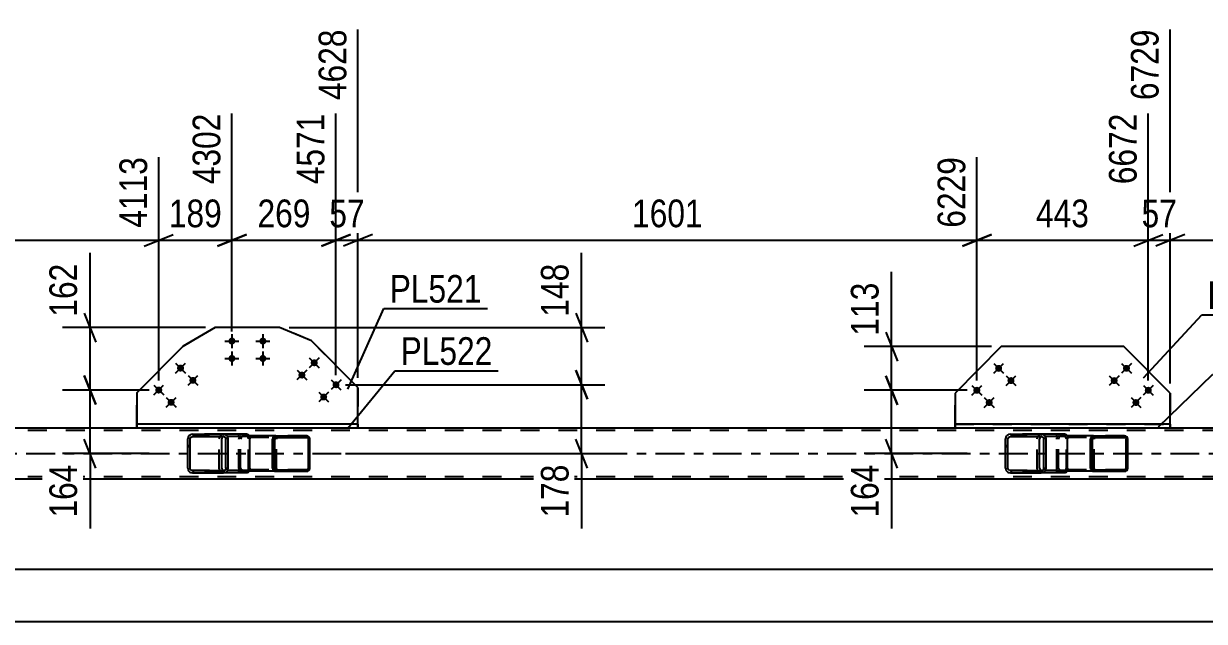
# Model space of a CAD drawing. Header units: millimetres. Extents: x 0 to 841, y 0 to 594.
# Drawn here: x 134.5 to 256.7, y 208.8 to 270.6 of the extents above; entities that cross this region are included whole.
import ezdxf

# ---------------------------------------------------------------- set-up
doc = ezdxf.new("R2010")
doc.units = ezdxf.units.MM
doc.linetypes.add('DXK_LINE_DOT2', pattern=[3.9198, 1.9599, -1.9599])
doc.linetypes.add('DXK_LINE_DOT3', pattern=[5.9187, 2.979, -0.9799, 0.9799, -0.9799])
doc.styles.add('Arial Narrow', font='ARIALN.TTF', dxfattribs={"height": 0.2})

# ---------------------------------------------------------------- blocks, each defined once
blk = doc.blocks.new('Part-570349097-1252 - 1231')
at = {"color": 2, "linetype": 'Continuous'}
for p, q in [((146.26, 228.8), (146.26, 229.2)), ((169.13, 229.2), (146.26, 229.2)), ((169.13, 228.8), (146.26, 228.8)), ((169.13, 228.8), (169.13, 229.2)), ((169.13, 229.2), (169.13, 228.8))]:
    blk.add_line(p, q, dxfattribs=at)
at = {"color": 7, "linetype": 'DXK_LINE_DOT2'}
for p, q in [((146.26, 229.2), (146.26, 228.8)), ((146.26, 229.2), (146.26, 229.2)), ((146.26, 228.8), (146.26, 228.8)), ((169.13, 229.2), (169.13, 229.2)), ((169.13, 229.2), (169.13, 229.2)), ((169.13, 228.8), (169.13, 228.8)), ((169.13, 228.8), (169.13, 228.8))]:
    blk.add_line(p, q, dxfattribs=at)
blk = doc.blocks.new('Bolt-570349097-1365 - 1231')
at = {"linetype": 'Continuous'}
for points in [[(248.89, 234.73, -1), (248.39, 235.24, -1)], [(247.62, 233.46, -1), (247.11, 233.97, -1)], [(251.15, 232.45, -1), (250.64, 232.97, -1)], [(249.87, 231.19, -1), (249.36, 231.7, -1)]]:
    blk.add_hatch(color=1, dxfattribs=at).paths.add_polyline_path(points)
at = {"color": 1, "linetype": 'Continuous'}
for p, q in [((249.15, 235.49), (248.13, 234.47)), ((248.13, 235.49), (249.15, 234.47)), ((247.87, 234.22), (246.85, 233.21)), ((246.85, 234.22), (247.87, 233.2)), ((251.4, 233.22), (250.38, 232.2)), ((250.39, 233.22), (251.4, 232.2)), ((250.13, 231.95), (249.11, 230.93)), ((249.11, 231.95), (250.12, 230.93))]:
    blk.add_line(p, q, dxfattribs=at)
blk = doc.blocks.new('Part-570349097-1327 - 1231')
at = {"color": 7, "linetype": 'DXK_LINE_DOT2'}
for p, q in [((717.08, 228.56), (51.96, 228.56)), ((169.13, 228.8), (146.26, 228.8)), ((253.16, 228.8), (230.9, 228.8)), ((717.08, 223.76), (51.96, 223.76))]:
    blk.add_line(p, q, dxfattribs=at)
at = {"color": 2, "linetype": 'Continuous'}
for p, q in [((146.26, 228.8), (83.94, 228.8)), ((230.9, 228.8), (169.13, 228.8)), ((315.48, 228.8), (253.16, 228.8)), ((717.08, 223.52), (51.96, 223.52))]:
    blk.add_line(p, q, dxfattribs=at)
at = {"color": 7, "linetype": 'DXK_LINE_DOT3'}
blk.add_line((51.96, 226.16), (717.08, 226.16), dxfattribs=at)
blk = doc.blocks.new('Part-570349097-1462 - 1231')
at = {"color": 2, "linetype": 'Continuous'}
for p, q in [((235.69, 237.24), (230.9, 232.42)), ((248.36, 237.24), (235.69, 237.24)), ((253.16, 232.42), (248.36, 237.24)), ((248.36, 237.24), (248.36, 237.24)), ((230.9, 232.42), (230.9, 229.2)), ((253.16, 229.2), (253.16, 232.42)), ((253.16, 232.42), (253.16, 232.42))]:
    blk.add_line(p, q, dxfattribs=at)
at = {"color": 7, "linetype": 'DXK_LINE_DOT2'}
for p, q in [((248.36, 237.24), (235.69, 237.24)), ((248.36, 237.24), (253.16, 232.42)), ((230.9, 229.2), (230.9, 232.42)), ((253.16, 232.42), (253.16, 229.2)), ((230.9, 229.2), (253.16, 229.2)), ((230.9, 229.2), (230.9, 229.2)), ((253.16, 229.2), (230.9, 229.2)), ((253.16, 229.2), (253.16, 229.2))]:
    blk.add_line(p, q, dxfattribs=at)
blk = doc.blocks.new('Part-570349097-1337 - 1231')
at = {"linetype": 'Continuous'}
h = blk.add_hatch(dxfattribs=at)
h.set_pattern_fill('', scale=0.7, style=0, pattern_type=0)
h.set_pattern_definition([(45, (248.751, 227.7954), (-1.5715, 1.5715), [])])
h.paths.add_polyline_path([(248.78, 227.67), (248.75, 227.8), (248.68, 227.9), (248.57, 227.97), (248.44, 227.99), (245.24, 227.99), (245.11, 227.97), (245.01, 227.9), (244.93, 227.8), (244.91, 227.67), (244.91, 224.65), (244.93, 224.53), (245.01, 224.43), (245.11, 224.36), (245.24, 224.33), (248.44, 224.33), (248.57, 224.36), (248.68, 224.43), (248.75, 224.53), (248.78, 224.65)])
h.paths.add_polyline_path([(248.59, 224.59), (248.56, 224.54), (248.5, 224.51), (248.44, 224.49), (245.24, 224.49), (245.18, 224.51), (245.12, 224.54), (245.09, 224.59), (245.08, 224.65), (245.08, 227.67), (245.09, 227.73), (245.12, 227.79), (245.18, 227.82), (245.24, 227.83), (248.44, 227.83), (248.5, 227.82), (248.56, 227.79), (248.59, 227.73), (248.61, 227.67), (248.61, 224.65)])
at = {"color": 7, "linetype": 'DXK_LINE_DOT2'}
for p, q in [((241.42, 227.68), (241.45, 227.8)), ((241.42, 227.67), (241.42, 227.68)), ((241.42, 224.65), (241.42, 227.67)), ((241.6, 227.73), (241.59, 227.67)), ((241.59, 224.65), (241.59, 227.67)), ((241.64, 227.79), (241.6, 227.73)), ((241.63, 227.97), (241.76, 227.99)), ((241.7, 227.82), (241.64, 227.79)), ((241.76, 227.83), (241.7, 227.82)), ((242.48, 227.99), (241.76, 227.99)), ((248.44, 227.83), (241.76, 227.83)), ((244.95, 227.99), (245.08, 227.97)), ((244.95, 227.83), (244.96, 227.83)), ((244.96, 227.83), (245.02, 227.82)), ((245.07, 227.79), (245.02, 227.82)), ((245.1, 227.75), (245.07, 227.79)), ((248.44, 227.99), (245.24, 227.99)), ((245.27, 227.8), (245.29, 227.67)), ((245.29, 224.65), (245.29, 227.67)), ((241.45, 224.53), (241.42, 224.65)), ((241.59, 224.65), (241.6, 224.59)), ((241.6, 224.59), (241.64, 224.54)), ((241.76, 224.33), (241.63, 224.36)), ((241.64, 224.54), (241.7, 224.51)), ((241.7, 224.51), (241.76, 224.49)), ((248.44, 224.49), (241.76, 224.49)), ((242.48, 224.33), (241.76, 224.33)), ((244.95, 224.49), (245.02, 224.51)), ((245.08, 224.36), (244.95, 224.33)), ((245.02, 224.51), (245.07, 224.54)), ((245.1, 224.58), (245.07, 224.54)), ((248.44, 224.33), (245.24, 224.33)), ((245.29, 224.65), (245.27, 224.53))]:
    blk.add_line(p, q, dxfattribs=at)
at = {"color": 2, "linetype": 'Continuous'}
for p, q in [((245.24, 227.99), (242.48, 227.99)), ((244.93, 227.8), (244.91, 227.67)), ((244.91, 224.65), (244.91, 227.67)), ((245.08, 227.67), (245.09, 227.73)), ((245.08, 224.65), (245.08, 227.67)), ((245.09, 227.73), (245.12, 227.79)), ((245.11, 227.73), (245.1, 227.75)), ((245.24, 227.99), (245.11, 227.97)), ((245.12, 227.67), (245.11, 227.73)), ((245.12, 227.79), (245.18, 227.82)), ((245.12, 224.65), (245.12, 227.67)), ((245.18, 227.82), (245.24, 227.83)), ((245.24, 227.99), (248.44, 227.99)), ((245.24, 227.83), (248.44, 227.83)), ((248.57, 227.97), (248.44, 227.99)), ((248.44, 227.83), (248.5, 227.82)), ((248.5, 227.82), (248.56, 227.79)), ((248.56, 227.79), (248.59, 227.73)), ((248.59, 227.73), (248.61, 227.67)), ((248.61, 224.65), (248.61, 227.67)), ((248.78, 227.67), (248.75, 227.8)), ((248.78, 224.65), (248.78, 227.67)), ((245.24, 224.33), (242.48, 224.33)), ((244.91, 224.65), (244.93, 224.53)), ((245.09, 224.59), (245.08, 224.65)), ((245.12, 224.54), (245.09, 224.59)), ((245.11, 224.59), (245.1, 224.58)), ((245.11, 224.59), (245.12, 224.65)), ((245.11, 224.36), (245.24, 224.33)), ((245.18, 224.51), (245.12, 224.54)), ((245.24, 224.49), (245.18, 224.51)), ((245.24, 224.49), (248.44, 224.49)), ((245.24, 224.33), (248.44, 224.33)), ((248.5, 224.51), (248.44, 224.49)), ((248.44, 224.33), (248.57, 224.36)), ((248.56, 224.54), (248.5, 224.51)), ((248.59, 224.59), (248.56, 224.54)), ((248.61, 224.65), (248.59, 224.59)), ((248.75, 224.53), (248.78, 224.65))]:
    blk.add_line(p, q, dxfattribs=at)
at = {"color": 7, "linetype": 'DXK_LINE_DOT2'}
for centre, start, end in [((241.75, 227.66), 110.9282, 155.8647), ((244.97, 227.66), 24.1353, 69.0718), ((241.75, 224.67), 204.1353, 249.0718), ((244.97, 224.67), 290.9282, 335.8647)]:
    blk.add_arc(centre, 0.33, start, end, dxfattribs=at)
at = {"color": 2, "linetype": 'Continuous'}
for centre, start, end in [((245.23, 227.66), 110.9291, 155.8657), ((248.45, 227.66), 24.1343, 69.0709), ((245.23, 224.67), 204.1343, 249.0709), ((248.45, 224.67), 290.9291, 335.8657)]:
    blk.add_arc(centre, 0.33, start, end, dxfattribs=at)
blk = doc.blocks.new('Part-570349097-1338 - 1231')
at = {"linetype": 'Continuous'}
h = blk.add_hatch(dxfattribs=at)
h.set_pattern_fill('', scale=0.7, style=0, pattern_type=0)
h.set_pattern_definition([(45, (240.2947, 227.8666), (-1.57154, 1.57154), [])])
h.paths.add_polyline_path([(240.33, 227.68), (240.29, 227.87), (240.19, 228.02), (240.02, 228.13), (239.83, 228.16), (236.63, 228.16), (236.44, 228.13), (236.28, 228.02), (236.17, 227.87), (236.13, 227.68), (236.13, 224.64), (236.17, 224.46), (236.28, 224.3), (236.44, 224.2), (236.63, 224.16), (239.83, 224.16), (240.02, 224.2), (240.19, 224.3), (240.29, 224.46), (240.33, 224.64)])
h.paths.add_polyline_path([(240.06, 224.55), (240.01, 224.47), (239.93, 224.42), (239.83, 224.4), (236.63, 224.4), (236.54, 224.42), (236.46, 224.47), (236.4, 224.55), (236.38, 224.64), (236.38, 227.68), (236.4, 227.77), (236.46, 227.85), (236.54, 227.9), (236.63, 227.92), (239.83, 227.92), (239.93, 227.9), (240.01, 227.85), (240.06, 227.77), (240.08, 227.68), (240.08, 224.64)])
at = {"color": 2, "linetype": 'Continuous'}
for p, q in [((236.17, 227.87), (236.13, 227.68)), ((236.13, 224.64), (236.13, 227.68)), ((236.38, 227.68), (236.4, 227.77)), ((236.38, 224.64), (236.38, 227.68)), ((236.4, 227.77), (236.46, 227.85)), ((236.63, 228.16), (236.44, 228.13)), ((236.46, 227.85), (236.54, 227.9)), ((236.54, 227.9), (236.63, 227.92)), ((236.63, 228.16), (239.83, 228.16)), ((236.63, 227.92), (239.83, 227.92)), ((239.67, 227.77), (239.65, 227.68)), ((239.65, 224.64), (239.65, 227.68)), ((239.73, 227.85), (239.67, 227.77)), ((239.81, 227.9), (239.73, 227.85)), ((239.87, 227.92), (239.81, 227.9)), ((242.29, 228.16), (239.83, 228.16)), ((240.02, 228.13), (239.83, 228.16)), ((239.83, 227.92), (239.93, 227.9)), ((239.93, 227.9), (240.01, 227.85)), ((240.01, 227.85), (240.06, 227.77)), ((240.06, 227.77), (240.08, 227.68)), ((240.08, 224.64), (240.08, 227.68)), ((240.33, 227.68), (240.29, 227.87)), ((240.33, 224.64), (240.33, 227.68)), ((242.29, 228.16), (242.39, 228.13)), ((242.39, 228.13), (242.47, 228.02)), ((242.47, 228.02), (242.53, 227.87)), ((242.53, 227.87), (242.55, 227.68)), ((242.55, 224.64), (242.55, 227.68)), ((236.13, 224.64), (236.17, 224.46)), ((236.4, 224.55), (236.38, 224.64)), ((236.46, 224.47), (236.4, 224.55)), ((236.44, 224.2), (236.63, 224.16)), ((236.54, 224.42), (236.46, 224.47)), ((236.63, 224.4), (236.54, 224.42)), ((236.63, 224.4), (239.83, 224.4)), ((236.63, 224.16), (239.83, 224.16)), ((239.65, 224.64), (239.67, 224.55)), ((239.67, 224.55), (239.73, 224.47)), ((239.73, 224.47), (239.81, 224.42)), ((239.87, 224.41), (239.81, 224.42)), ((239.93, 224.42), (239.83, 224.4)), ((239.83, 224.16), (240.02, 224.2)), ((242.29, 224.16), (239.83, 224.16)), ((240.01, 224.47), (239.93, 224.42)), ((240.06, 224.55), (240.01, 224.47)), ((240.08, 224.64), (240.06, 224.55)), ((240.29, 224.46), (240.33, 224.64)), ((242.39, 224.2), (242.29, 224.16)), ((242.47, 224.3), (242.39, 224.2)), ((242.53, 224.46), (242.47, 224.3)), ((242.55, 224.64), (242.53, 224.46))]:
    blk.add_line(p, q, dxfattribs=at)
at = {"color": 7, "linetype": 'DXK_LINE_DOT2'}
for p, q in [((239.83, 228.16), (236.63, 228.16)), ((242.29, 227.92), (236.63, 227.92)), ((239.4, 227.68), (239.44, 227.87)), ((239.4, 224.64), (239.4, 227.68)), ((239.71, 228.13), (239.91, 228.16)), ((239.91, 227.92), (239.87, 227.92)), ((241.42, 227.92), (241.42, 228.16)), ((242.34, 227.9), (242.29, 227.92)), ((242.38, 227.85), (242.34, 227.9)), ((242.41, 227.77), (242.38, 227.85)), ((242.42, 227.68), (242.41, 227.77)), ((242.42, 224.64), (242.42, 227.68)), ((242.29, 224.4), (236.63, 224.4)), ((239.83, 224.16), (236.63, 224.16)), ((239.44, 224.46), (239.4, 224.64)), ((239.91, 224.16), (239.71, 224.2)), ((239.91, 224.4), (239.87, 224.41)), ((241.42, 224.16), (241.42, 224.4)), ((242.29, 224.4), (242.34, 224.42)), ((242.34, 224.42), (242.38, 224.47)), ((242.38, 224.47), (242.41, 224.55)), ((242.41, 224.55), (242.42, 224.64))]:
    blk.add_line(p, q, dxfattribs=at)
at = {"color": 2, "linetype": 'Continuous'}
for centre, start, end in [((236.62, 227.67), 111.1027, 156.0527), ((239.84, 227.67), 23.9473, 68.8973), ((236.62, 224.66), 203.9473, 248.8973), ((239.84, 224.66), 291.1027, 336.0527)]:
    blk.add_arc(centre, 0.493, start, end, dxfattribs=at)
at = {"color": 7, "linetype": 'DXK_LINE_DOT2'}
for centre, start, end in [((239.89, 227.67), 111.1035, 156.0537), ((239.89, 224.66), 203.9463, 248.8965)]:
    blk.add_arc(centre, 0.493, start, end, dxfattribs=at)
blk = doc.blocks.new('Part-570349097-1467 - 1231')
at = {"color": 2, "linetype": 'Continuous'}
for p, q in [((154.35, 239.2), (151.05, 237.27)), ((161.01, 239.2), (154.35, 239.2)), ((164.33, 237.82), (161.01, 239.2)), ((151.05, 237.27), (146.26, 232.45)), ((151.05, 237.27), (151.05, 237.27)), ((169.13, 232.99), (164.33, 237.82)), ((164.33, 237.82), (164.33, 237.82)), ((146.26, 232.45), (146.26, 229.2)), ((146.26, 232.45), (146.26, 232.45)), ((169.13, 229.2), (169.13, 232.99)), ((169.13, 232.99), (169.13, 232.99))]:
    blk.add_line(p, q, dxfattribs=at)
at = {"color": 7, "linetype": 'DXK_LINE_DOT2'}
for p, q in [((151.05, 237.27), (154.35, 239.2)), ((164.33, 237.82), (161.01, 239.2)), ((146.26, 232.45), (151.05, 237.27)), ((164.33, 237.82), (169.13, 232.99)), ((146.26, 229.2), (146.26, 232.45)), ((169.13, 232.99), (169.13, 229.2)), ((169.13, 229.2), (146.26, 229.2))]:
    blk.add_line(p, q, dxfattribs=at)
blk = doc.blocks.new('Part-570349097-1339 - 1231')
at = {"linetype": 'Continuous'}
h = blk.add_hatch(dxfattribs=at)
h.set_pattern_fill('', scale=0.7, style=0, pattern_type=0)
h.set_pattern_definition([(45, (164.1457, 227.7954), (-1.5715, 1.5715), [])])
h.paths.add_polyline_path([(164.17, 227.67), (164.15, 227.8), (164.07, 227.9), (163.96, 227.97), (163.83, 227.99), (160.64, 227.99), (160.51, 227.97), (160.4, 227.9), (160.33, 227.8), (160.3, 227.67), (160.3, 224.65), (160.33, 224.53), (160.4, 224.43), (160.51, 224.36), (160.64, 224.33), (163.83, 224.33), (163.96, 224.36), (164.07, 224.43), (164.15, 224.53), (164.17, 224.65)])
h.paths.add_polyline_path([(163.99, 224.59), (163.95, 224.54), (163.9, 224.51), (163.83, 224.49), (160.64, 224.49), (160.57, 224.51), (160.52, 224.54), (160.48, 224.59), (160.47, 224.65), (160.47, 227.67), (160.48, 227.73), (160.52, 227.79), (160.57, 227.82), (160.64, 227.83), (163.83, 227.83), (163.9, 227.82), (163.95, 227.79), (163.99, 227.73), (164, 227.67), (164, 224.65)])
at = {"color": 7, "linetype": 'DXK_LINE_DOT2'}
for p, q in [((156.81, 227.67), (156.84, 227.8)), ((156.81, 224.65), (156.81, 227.67)), ((157, 227.73), (156.98, 227.67)), ((156.98, 224.65), (156.98, 227.67)), ((157.03, 227.79), (157, 227.73)), ((157.02, 227.97), (157.15, 227.99)), ((157.09, 227.82), (157.03, 227.79)), ((157.15, 227.83), (157.09, 227.82)), ((157.87, 227.99), (157.15, 227.99)), ((163.83, 227.83), (157.15, 227.83)), ((160.35, 227.99), (160.48, 227.97)), ((160.41, 227.82), (160.35, 227.83)), ((160.47, 227.79), (160.41, 227.82)), ((160.49, 227.75), (160.47, 227.79)), ((163.83, 227.99), (160.64, 227.99)), ((160.66, 227.8), (160.69, 227.67)), ((160.69, 224.65), (160.69, 227.67)), ((156.84, 224.53), (156.81, 224.65)), ((156.98, 224.65), (157, 224.59)), ((157, 224.59), (157.03, 224.54)), ((157.15, 224.33), (157.02, 224.36)), ((157.03, 224.54), (157.09, 224.51)), ((157.09, 224.51), (157.15, 224.49)), ((163.83, 224.49), (157.15, 224.49)), ((157.87, 224.33), (157.15, 224.33)), ((160.35, 224.49), (160.41, 224.51)), ((160.48, 224.36), (160.35, 224.33)), ((160.41, 224.51), (160.47, 224.54)), ((160.49, 224.58), (160.47, 224.54)), ((163.83, 224.33), (160.64, 224.33)), ((160.69, 224.65), (160.66, 224.53))]:
    blk.add_line(p, q, dxfattribs=at)
at = {"color": 2, "linetype": 'Continuous'}
for p, q in [((160.64, 227.99), (157.87, 227.99)), ((160.33, 227.8), (160.3, 227.67)), ((160.3, 224.65), (160.3, 227.67)), ((160.47, 227.67), (160.48, 227.73)), ((160.47, 224.65), (160.47, 227.67)), ((160.48, 227.73), (160.52, 227.79)), ((160.5, 227.73), (160.49, 227.75)), ((160.52, 227.67), (160.5, 227.73)), ((160.64, 227.99), (160.51, 227.97)), ((160.52, 227.79), (160.57, 227.82)), ((160.52, 224.65), (160.52, 227.67)), ((160.57, 227.82), (160.64, 227.83)), ((160.64, 227.99), (163.83, 227.99)), ((160.64, 227.83), (163.83, 227.83)), ((163.96, 227.97), (163.83, 227.99)), ((163.83, 227.83), (163.9, 227.82)), ((163.9, 227.82), (163.95, 227.79)), ((163.95, 227.79), (163.99, 227.73)), ((163.99, 227.73), (164, 227.67)), ((164, 224.65), (164, 227.67)), ((164.17, 227.67), (164.15, 227.8)), ((164.17, 224.65), (164.17, 227.67)), ((160.64, 224.33), (157.87, 224.33)), ((160.3, 224.65), (160.33, 224.53)), ((160.48, 224.59), (160.47, 224.65)), ((160.52, 224.54), (160.48, 224.59)), ((160.5, 224.59), (160.49, 224.58)), ((160.5, 224.59), (160.52, 224.65)), ((160.51, 224.36), (160.64, 224.33)), ((160.57, 224.51), (160.52, 224.54)), ((160.64, 224.49), (160.57, 224.51)), ((160.64, 224.49), (163.83, 224.49)), ((160.64, 224.33), (163.83, 224.33)), ((163.9, 224.51), (163.83, 224.49)), ((163.83, 224.33), (163.96, 224.36)), ((163.95, 224.54), (163.9, 224.51)), ((163.99, 224.59), (163.95, 224.54)), ((164, 224.65), (163.99, 224.59)), ((164.15, 224.53), (164.17, 224.65))]:
    blk.add_line(p, q, dxfattribs=at)
at = {"color": 7, "linetype": 'DXK_LINE_DOT2'}
for centre, start, end in [((157.14, 227.66), 110.9282, 155.8647), ((160.36, 227.66), 24.1353, 69.0718), ((157.14, 224.67), 204.1353, 249.0718), ((160.36, 224.67), 290.9282, 335.8647)]:
    blk.add_arc(centre, 0.33, start, end, dxfattribs=at)
at = {"color": 2, "linetype": 'Continuous'}
for centre, start, end in [((160.63, 227.66), 110.9291, 155.8657), ((163.84, 227.66), 24.1343, 69.0709), ((160.63, 224.67), 204.1343, 249.0709), ((163.84, 224.67), 290.9291, 335.8657)]:
    blk.add_arc(centre, 0.33, start, end, dxfattribs=at)
blk = doc.blocks.new('Part-570349097-1340 - 1231')
at = {"linetype": 'Continuous'}
h = blk.add_hatch(dxfattribs=at)
h.set_pattern_fill('', scale=0.7, style=0, pattern_type=0)
h.set_pattern_definition([(45, (155.684, 227.8666), (-1.57154, 1.57154), [])])
h.paths.add_polyline_path([(155.72, 227.68), (155.68, 227.87), (155.57, 228.02), (155.41, 228.13), (155.22, 228.16), (152.02, 228.16), (151.83, 228.13), (151.67, 228.02), (151.56, 227.87), (151.52, 227.68), (151.52, 224.64), (151.56, 224.46), (151.67, 224.3), (151.83, 224.2), (152.02, 224.16), (155.22, 224.16), (155.41, 224.2), (155.57, 224.3), (155.68, 224.46), (155.72, 224.64)])
h.paths.add_polyline_path([(155.45, 224.55), (155.4, 224.47), (155.31, 224.42), (155.22, 224.4), (152.02, 224.4), (151.93, 224.42), (151.84, 224.47), (151.79, 224.55), (151.77, 224.64), (151.77, 227.68), (151.79, 227.77), (151.84, 227.85), (151.93, 227.9), (152.02, 227.92), (155.22, 227.92), (155.31, 227.9), (155.4, 227.85), (155.45, 227.77), (155.47, 227.68), (155.47, 224.64)])
at = {"color": 2, "linetype": 'Continuous'}
for p, q in [((151.56, 227.87), (151.52, 227.68)), ((151.52, 224.64), (151.52, 227.68)), ((151.77, 227.68), (151.79, 227.77)), ((151.77, 224.64), (151.77, 227.68)), ((151.79, 227.77), (151.84, 227.85)), ((152.02, 228.16), (151.83, 228.13)), ((151.84, 227.85), (151.93, 227.9)), ((151.93, 227.9), (152.02, 227.92)), ((152.02, 228.16), (155.22, 228.16)), ((152.02, 227.92), (155.22, 227.92)), ((155.06, 227.77), (155.04, 227.68)), ((155.04, 224.64), (155.04, 227.68)), ((155.12, 227.85), (155.06, 227.77)), ((155.2, 227.9), (155.12, 227.85)), ((155.26, 227.92), (155.2, 227.9)), ((157.68, 228.16), (155.22, 228.16)), ((155.41, 228.13), (155.22, 228.16)), ((155.22, 227.92), (155.31, 227.9)), ((155.31, 227.9), (155.4, 227.85)), ((155.4, 227.85), (155.45, 227.77)), ((155.45, 227.77), (155.47, 227.68)), ((155.47, 224.64), (155.47, 227.68)), ((155.72, 227.68), (155.68, 227.87)), ((155.72, 224.64), (155.72, 227.68)), ((157.68, 228.16), (157.78, 228.13)), ((157.78, 228.13), (157.86, 228.02)), ((157.86, 228.02), (157.92, 227.87)), ((157.92, 227.87), (157.94, 227.68)), ((157.94, 224.64), (157.94, 227.68)), ((151.52, 224.64), (151.56, 224.46)), ((151.79, 224.55), (151.77, 224.64)), ((151.84, 224.47), (151.79, 224.55)), ((151.83, 224.2), (152.02, 224.16)), ((151.93, 224.42), (151.84, 224.47)), ((152.02, 224.4), (151.93, 224.42)), ((152.02, 224.4), (155.22, 224.4)), ((152.02, 224.16), (155.22, 224.16)), ((155.04, 224.64), (155.06, 224.55)), ((155.06, 224.55), (155.12, 224.47)), ((155.12, 224.47), (155.2, 224.42)), ((155.26, 224.41), (155.2, 224.42)), ((155.31, 224.42), (155.22, 224.4)), ((155.22, 224.16), (155.41, 224.2)), ((157.68, 224.16), (155.22, 224.16)), ((155.4, 224.47), (155.31, 224.42)), ((155.45, 224.55), (155.4, 224.47)), ((155.47, 224.64), (155.45, 224.55)), ((155.68, 224.46), (155.72, 224.64)), ((157.78, 224.2), (157.68, 224.16)), ((157.86, 224.3), (157.78, 224.2)), ((157.92, 224.46), (157.86, 224.3)), ((157.94, 224.64), (157.92, 224.46))]:
    blk.add_line(p, q, dxfattribs=at)
at = {"color": 7, "linetype": 'DXK_LINE_DOT2'}
for p, q in [((155.22, 228.16), (152.02, 228.16)), ((157.68, 227.92), (152.02, 227.92)), ((154.79, 227.68), (154.83, 227.87)), ((154.79, 224.64), (154.79, 227.68)), ((155.1, 228.13), (155.3, 228.16)), ((155.3, 227.92), (155.26, 227.92)), ((156.81, 227.92), (156.81, 228.16)), ((157.73, 227.9), (157.68, 227.92)), ((157.77, 227.85), (157.73, 227.9)), ((157.8, 227.77), (157.77, 227.85)), ((157.81, 227.68), (157.8, 227.77)), ((157.81, 224.64), (157.81, 227.68)), ((157.68, 224.4), (152.02, 224.4)), ((155.22, 224.16), (152.02, 224.16)), ((154.83, 224.46), (154.79, 224.64)), ((155.3, 224.16), (155.1, 224.2)), ((155.3, 224.4), (155.26, 224.41)), ((156.81, 224.16), (156.81, 224.4)), ((157.68, 224.4), (157.73, 224.42)), ((157.73, 224.42), (157.77, 224.47)), ((157.77, 224.47), (157.8, 224.55)), ((157.8, 224.55), (157.81, 224.64))]:
    blk.add_line(p, q, dxfattribs=at)
at = {"color": 2, "linetype": 'Continuous'}
for centre, start, end in [((152.01, 227.67), 111.1027, 156.0527), ((155.23, 227.67), 23.9473, 68.8973), ((152.01, 224.66), 203.9473, 248.8973), ((155.23, 224.66), 291.1027, 336.0527)]:
    blk.add_arc(centre, 0.493, start, end, dxfattribs=at)
at = {"color": 7, "linetype": 'DXK_LINE_DOT2'}
for centre, start, end in [((155.28, 227.67), 111.1035, 156.0537), ((155.28, 224.66), 203.9463, 248.8965)]:
    blk.add_arc(centre, 0.493, start, end, dxfattribs=at)
blk = doc.blocks.new('Bolt-570349097-1366 - 1231')
at = {"linetype": 'Continuous'}
for points in [[(235.67, 235.23), (235.72, 235.18), (235.75, 235.11), (235.77, 235.04), (235.77, 234.96), (235.76, 234.89), (235.73, 234.82), (235.69, 234.75), (235.64, 234.7), (235.57, 234.66), (235.5, 234.63), (235.43, 234.62), (235.35, 234.63), (235.28, 234.65), (235.22, 234.68), (235.16, 234.73), (235.11, 234.79), (235.08, 234.85), (235.06, 234.93), (235.05, 235), (235.07, 235.08), (235.09, 235.15), (235.13, 235.21), (235.19, 235.26), (235.25, 235.3), (235.32, 235.33), (235.4, 235.34), (235.47, 235.34), (235.54, 235.32), (235.61, 235.28)], [(236.95, 233.97), (236.99, 233.91), (237.03, 233.84), (237.05, 233.77), (237.05, 233.69), (237.04, 233.62), (237.01, 233.55), (236.97, 233.48), (236.92, 233.43), (236.85, 233.39), (236.78, 233.36), (236.71, 233.35), (236.63, 233.36), (236.56, 233.38), (236.49, 233.41), (236.43, 233.46), (236.39, 233.52), (236.35, 233.59), (236.33, 233.66), (236.33, 233.73), (236.34, 233.81), (236.37, 233.88), (236.41, 233.94), (236.47, 233.99), (236.53, 234.03), (236.6, 234.06), (236.67, 234.07), (236.75, 234.07), (236.82, 234.05), (236.89, 234.01)], [(233.41, 232.96), (233.46, 232.9), (233.5, 232.84), (233.51, 232.76), (233.52, 232.69), (233.51, 232.61), (233.48, 232.54), (233.44, 232.48), (233.38, 232.43), (233.32, 232.39), (233.25, 232.36), (233.18, 232.35), (233.1, 232.35), (233.03, 232.37), (232.96, 232.41), (232.9, 232.46), (232.86, 232.52), (232.82, 232.58), (232.8, 232.66), (232.8, 232.73), (232.81, 232.81), (232.84, 232.88), (232.88, 232.94), (232.93, 232.99), (233, 233.03), (233.07, 233.06), (233.14, 233.07), (233.22, 233.07), (233.29, 233.05), (233.36, 233.01)], [(234.69, 231.69), (234.74, 231.64), (234.77, 231.57), (234.79, 231.5), (234.8, 231.42), (234.78, 231.35), (234.76, 231.28), (234.71, 231.21), (234.66, 231.16), (234.6, 231.12), (234.53, 231.09), (234.45, 231.08), (234.38, 231.09), (234.3, 231.11), (234.24, 231.14), (234.18, 231.19), (234.13, 231.25), (234.1, 231.31), (234.08, 231.39), (234.08, 231.46), (234.09, 231.54), (234.12, 231.61), (234.16, 231.67), (234.21, 231.72), (234.27, 231.76), (234.34, 231.79), (234.42, 231.8), (234.49, 231.8), (234.57, 231.78), (234.63, 231.74)]]:
    blk.add_hatch(color=1, dxfattribs=at).paths.add_polyline_path(points)
at = {"color": 1, "linetype": 'Continuous'}
for p, q in [((234.9, 235.49), (235.92, 234.47)), ((234.91, 234.47), (235.92, 235.49)), ((236.18, 234.22), (237.2, 233.21)), ((236.18, 233.2), (237.2, 234.22)), ((232.65, 233.22), (233.67, 232.2)), ((232.65, 232.2), (233.67, 233.22)), ((233.93, 231.95), (234.95, 230.93)), ((233.93, 230.93), (234.94, 231.95))]:
    blk.add_line(p, q, dxfattribs=at)
blk = doc.blocks.new('Bolt-570349097-1367 - 1231')
at = {"linetype": 'Continuous'}
for points in [[(164.87, 235.3), (164.81, 235.26), (164.74, 235.22), (164.67, 235.2), (164.6, 235.2), (164.52, 235.21), (164.45, 235.23), (164.39, 235.27), (164.33, 235.32), (164.29, 235.39), (164.26, 235.46), (164.25, 235.53), (164.25, 235.61), (164.27, 235.68), (164.3, 235.75), (164.35, 235.81), (164.41, 235.85), (164.48, 235.89), (164.55, 235.91), (164.62, 235.92), (164.7, 235.9), (164.77, 235.88), (164.83, 235.84), (164.89, 235.79), (164.93, 235.72), (164.96, 235.65), (164.97, 235.58), (164.97, 235.5), (164.95, 235.43), (164.91, 235.36)], [(163.59, 234.04), (163.53, 233.99), (163.47, 233.95), (163.39, 233.93), (163.32, 233.93), (163.24, 233.94), (163.17, 233.96), (163.11, 234), (163.06, 234.06), (163.01, 234.12), (162.99, 234.19), (162.97, 234.26), (162.98, 234.34), (162.99, 234.41), (163.03, 234.48), (163.07, 234.54), (163.13, 234.59), (163.2, 234.62), (163.27, 234.64), (163.35, 234.65), (163.42, 234.64), (163.49, 234.61), (163.55, 234.57), (163.61, 234.52), (163.65, 234.46), (163.68, 234.39), (163.69, 234.31), (163.69, 234.24), (163.67, 234.16), (163.64, 234.1)], [(167.12, 233.03), (167.07, 232.99), (167, 232.95), (166.93, 232.93), (166.85, 232.92), (166.78, 232.94), (166.71, 232.96), (166.64, 233), (166.59, 233.05), (166.55, 233.12), (166.52, 233.19), (166.51, 233.26), (166.51, 233.34), (166.53, 233.41), (166.56, 233.48), (166.61, 233.53), (166.66, 233.58), (166.73, 233.62), (166.8, 233.64), (166.88, 233.64), (166.95, 233.63), (167.02, 233.61), (167.09, 233.57), (167.14, 233.52), (167.18, 233.45), (167.21, 233.38), (167.22, 233.31), (167.22, 233.23), (167.2, 233.16), (167.17, 233.09)], [(165.85, 231.77), (165.79, 231.72), (165.72, 231.68), (165.65, 231.66), (165.57, 231.66), (165.5, 231.67), (165.43, 231.69), (165.36, 231.73), (165.31, 231.79), (165.27, 231.85), (165.24, 231.92), (165.23, 231.99), (165.23, 232.07), (165.25, 232.14), (165.28, 232.21), (165.33, 232.27), (165.39, 232.32), (165.45, 232.35), (165.53, 232.37), (165.6, 232.38), (165.67, 232.37), (165.75, 232.34), (165.81, 232.3), (165.86, 232.25), (165.91, 232.18), (165.93, 232.11), (165.95, 232.04), (165.94, 231.97), (165.92, 231.89), (165.89, 231.82)]]:
    blk.add_hatch(color=1, dxfattribs=at).paths.add_polyline_path(points)
at = {"color": 1, "linetype": 'Continuous'}
for p, q in [((164.1, 236.07), (165.12, 235.04)), ((165.12, 236.06), (164.1, 235.05)), ((163.84, 234.79), (162.82, 233.78)), ((162.83, 234.8), (163.84, 233.78)), ((167.38, 233.79), (166.35, 232.78)), ((166.36, 233.8), (167.37, 232.77)), ((165.08, 232.53), (166.09, 231.51)), ((166.1, 232.52), (165.08, 231.51))]:
    blk.add_line(p, q, dxfattribs=at)
blk = doc.blocks.new('Bolt-570349097-1368 - 1231')
at = {"linetype": 'Continuous'}
for points in [[(156.45, 237.8), (156.45, 237.73), (156.42, 237.66), (156.39, 237.59), (156.34, 237.54), (156.27, 237.49), (156.21, 237.46), (156.13, 237.44), (156.06, 237.44), (155.98, 237.46), (155.91, 237.49), (155.85, 237.54), (155.8, 237.59), (155.77, 237.66), (155.74, 237.73), (155.73, 237.8), (155.74, 237.88), (155.77, 237.95), (155.8, 238.01), (155.85, 238.07), (155.91, 238.11), (155.98, 238.15), (156.06, 238.16), (156.13, 238.16), (156.21, 238.15), (156.27, 238.11), (156.34, 238.07), (156.39, 238.01), (156.42, 237.95), (156.45, 237.88)], [(159.65, 237.8), (159.65, 237.73), (159.62, 237.66), (159.59, 237.59), (159.54, 237.54), (159.47, 237.49), (159.41, 237.46), (159.33, 237.44), (159.26, 237.44), (159.18, 237.46), (159.11, 237.49), (159.05, 237.54), (159, 237.59), (158.97, 237.66), (158.94, 237.73), (158.93, 237.8), (158.94, 237.88), (158.97, 237.95), (159, 238.01), (159.05, 238.07), (159.11, 238.11), (159.18, 238.15), (159.26, 238.16), (159.33, 238.16), (159.41, 238.15), (159.47, 238.11), (159.54, 238.07), (159.59, 238.01), (159.62, 237.95), (159.65, 237.88)], [(156.45, 236), (156.45, 235.93), (156.42, 235.86), (156.39, 235.79), (156.34, 235.74), (156.27, 235.69), (156.21, 235.66), (156.13, 235.64), (156.06, 235.64), (155.98, 235.66), (155.91, 235.69), (155.85, 235.74), (155.8, 235.79), (155.77, 235.86), (155.74, 235.93), (155.73, 236), (155.74, 236.08), (155.77, 236.15), (155.8, 236.21), (155.85, 236.27), (155.91, 236.31), (155.98, 236.35), (156.06, 236.36), (156.13, 236.36), (156.21, 236.35), (156.27, 236.31), (156.34, 236.27), (156.39, 236.21), (156.42, 236.15), (156.45, 236.08)], [(159.65, 236), (159.65, 235.93), (159.62, 235.86), (159.59, 235.79), (159.54, 235.74), (159.47, 235.69), (159.41, 235.66), (159.33, 235.64), (159.26, 235.64), (159.18, 235.66), (159.11, 235.69), (159.05, 235.74), (159, 235.79), (158.97, 235.86), (158.94, 235.93), (158.93, 236), (158.94, 236.08), (158.97, 236.15), (159, 236.21), (159.05, 236.27), (159.11, 236.31), (159.18, 236.35), (159.26, 236.36), (159.33, 236.36), (159.41, 236.35), (159.47, 236.31), (159.54, 236.27), (159.59, 236.21), (159.62, 236.15), (159.65, 236.08)]]:
    blk.add_hatch(color=1, dxfattribs=at).paths.add_polyline_path(points)
at = {"color": 1, "linetype": 'Continuous'}
for p, q in [((156.09, 238.52), (156.09, 237.08)), ((159.29, 238.52), (159.29, 237.08)), ((155.37, 237.8), (156.81, 237.8)), ((158.57, 237.8), (160.01, 237.8)), ((155.37, 236), (156.81, 236)), ((156.09, 236.72), (156.09, 235.28)), ((158.57, 236), (160.01, 236)), ((159.29, 236.72), (159.29, 235.28))]:
    blk.add_line(p, q, dxfattribs=at)
blk = doc.blocks.new('Bolt-570349097-1408 - 1231')
at = {"linetype": 'Continuous'}
for points in [[(151.04, 235.26), (151.08, 235.2), (151.12, 235.13), (151.14, 235.06), (151.14, 234.98), (151.13, 234.91), (151.1, 234.84), (151.06, 234.78), (151, 234.72), (150.94, 234.68), (150.87, 234.66), (150.79, 234.65), (150.72, 234.65), (150.64, 234.67), (150.58, 234.71), (150.52, 234.76), (150.47, 234.82), (150.44, 234.88), (150.42, 234.96), (150.42, 235.03), (150.43, 235.11), (150.46, 235.18), (150.5, 235.24), (150.56, 235.29), (150.62, 235.33), (150.69, 235.36), (150.77, 235.37), (150.84, 235.36), (150.91, 235.34), (150.98, 235.31)], [(152.31, 233.99), (152.36, 233.93), (152.39, 233.86), (152.41, 233.79), (152.42, 233.71), (152.4, 233.64), (152.37, 233.57), (152.33, 233.51), (152.28, 233.46), (152.21, 233.42), (152.14, 233.39), (152.07, 233.38), (151.99, 233.38), (151.92, 233.4), (151.86, 233.44), (151.8, 233.49), (151.75, 233.55), (151.72, 233.61), (151.7, 233.69), (151.7, 233.76), (151.71, 233.84), (151.74, 233.91), (151.78, 233.97), (151.83, 234.02), (151.9, 234.06), (151.97, 234.09), (152.04, 234.1), (152.12, 234.09), (152.19, 234.07), (152.26, 234.04)], [(148.78, 232.99), (148.83, 232.93), (148.86, 232.86), (148.88, 232.79), (148.88, 232.71), (148.87, 232.64), (148.84, 232.57), (148.8, 232.51), (148.75, 232.45), (148.68, 232.41), (148.61, 232.39), (148.54, 232.38), (148.46, 232.38), (148.39, 232.4), (148.32, 232.44), (148.27, 232.49), (148.22, 232.54), (148.19, 232.61), (148.17, 232.69), (148.17, 232.76), (148.18, 232.83), (148.21, 232.9), (148.25, 232.97), (148.3, 233.02), (148.37, 233.06), (148.44, 233.09), (148.51, 233.1), (148.59, 233.09), (148.66, 233.07), (148.73, 233.03)], [(150.06, 231.72), (150.11, 231.66), (150.14, 231.59), (150.16, 231.52), (150.16, 231.44), (150.15, 231.37), (150.12, 231.3), (150.08, 231.24), (150.02, 231.18), (149.96, 231.14), (149.89, 231.12), (149.81, 231.11), (149.74, 231.11), (149.67, 231.13), (149.6, 231.17), (149.54, 231.22), (149.5, 231.28), (149.46, 231.34), (149.45, 231.42), (149.44, 231.49), (149.46, 231.57), (149.48, 231.64), (149.53, 231.7), (149.58, 231.75), (149.64, 231.79), (149.71, 231.82), (149.79, 231.83), (149.86, 231.82), (149.94, 231.8), (150, 231.77)]]:
    blk.add_hatch(color=1, dxfattribs=at).paths.add_polyline_path(points)
at = {"color": 1, "linetype": 'Continuous'}
for p, q in [((150.27, 234.5), (151.29, 235.52)), ((150.27, 235.51), (151.29, 234.5)), ((151.55, 234.25), (152.57, 233.23)), ((151.55, 233.23), (152.56, 234.25)), ((148.01, 233.24), (149.04, 232.23)), ((148.02, 232.23), (149.03, 233.25)), ((149.29, 231.98), (150.31, 230.96)), ((149.29, 230.96), (150.31, 231.98))]:
    blk.add_line(p, q, dxfattribs=at)
blk = doc.blocks.new('Part-570349097-1533 - 1231')
at = {"color": 2, "linetype": 'Continuous'}
for p, q in [((230.9, 228.8), (230.9, 229.2)), ((253.16, 229.2), (230.9, 229.2)), ((253.16, 228.8), (230.9, 228.8)), ((253.16, 228.8), (253.16, 229.2)), ((253.16, 229.2), (253.16, 228.8))]:
    blk.add_line(p, q, dxfattribs=at)
at = {"color": 7, "linetype": 'DXK_LINE_DOT2'}
for p, q in [((230.9, 229.2), (230.9, 228.8)), ((230.9, 229.2), (230.9, 229.2)), ((230.9, 228.8), (230.9, 228.8)), ((253.16, 229.2), (253.16, 229.2)), ((253.16, 229.2), (253.16, 229.2)), ((253.16, 228.8), (253.16, 228.8)), ((253.16, 228.8), (253.16, 228.8))]:
    blk.add_line(p, q, dxfattribs=at)
blk = doc.blocks.new('StraightDimension-570349097-19220 - 1231')
at = {"color": 7, "linetype": 'Continuous'}
for p, q in [((83.94, 233.42), (83.94, 270.04)), ((148.52, 233.74), (148.52, 256.84)), ((85.44, 248.83), (82.44, 247.63)), ((83.94, 248.23), (148.52, 248.23)), ((147.02, 247.63), (150.02, 248.83))]:
    blk.add_line(p, q, dxfattribs=at)
at = {"color": 0}
blk.add_wipeout([(120.49, 248.98), (120.49, 253.18), (111.98, 253.18), (111.98, 248.98)], dxfattribs=at)
at = {"color": 3, "style": 'Arial Narrow'}
blk.add_text('1615', height=2.863, dxfattribs=at).set_placement((112.58, 249.58))
at = {"color": 0, "linetype": 'Continuous'}
blk.add_wipeout([(147.92, 257.44), (143.72, 257.44), (143.72, 248.93), (147.92, 248.93)], dxfattribs=at)
at = {"color": 3, "linetype": 'Continuous', "style": 'Arial Narrow'}
blk.add_text('4113', height=2.863, rotation=90.0002, dxfattribs=at).set_placement((147.32, 249.53))
blk = doc.blocks.new('StraightDimension-570349097-19216 - 1231')
at = {"color": 7, "linetype": 'Continuous'}
for p, q in [((169.13, 233.99), (169.13, 270.04)), ((233.16, 233.71), (233.16, 256.84)), ((170.63, 248.83), (167.63, 247.63)), ((169.13, 248.23), (233.16, 248.23)), ((231.66, 247.63), (234.66, 248.83))]:
    blk.add_line(p, q, dxfattribs=at)
at = {"color": 0}
blk.add_wipeout([(205.4, 248.98), (205.4, 253.18), (196.89, 253.18), (196.89, 248.98)], dxfattribs=at)
at = {"color": 3, "style": 'Arial Narrow'}
blk.add_text('1601', height=2.863, dxfattribs=at).set_placement((197.49, 249.58))
at = {"color": 0, "linetype": 'Continuous'}
blk.add_wipeout([(232.56, 257.44), (228.36, 257.44), (228.36, 248.93), (232.56, 248.93)], dxfattribs=at)
at = {"color": 3, "linetype": 'Continuous', "style": 'Arial Narrow'}
blk.add_text('6229', height=2.863, rotation=90.0002, dxfattribs=at).set_placement((231.96, 249.53))
blk = doc.blocks.new('StraightDimension-570349097-19448 - 1231')
at = {"color": 7, "linetype": 'Continuous'}
blk.add_line((42.7, 208.81), (726.34, 208.81), dxfattribs=at)
blk = doc.blocks.new('StraightDimension-570349097-19213 - 1231')
at = {"color": 7, "linetype": 'Continuous'}
for p, q in [((253.16, 233.42), (253.16, 270.04)), ((317.74, 233.74), (317.74, 256.84)), ((254.66, 248.83), (251.66, 247.63)), ((253.16, 248.23), (317.74, 248.23)), ((316.24, 247.63), (319.24, 248.83))]:
    blk.add_line(p, q, dxfattribs=at)
at = {"color": 0}
blk.add_wipeout([(289.7, 248.98), (289.7, 253.18), (281.19, 253.18), (281.19, 248.98)], dxfattribs=at)
at = {"color": 3, "style": 'Arial Narrow'}
blk.add_text('1615', height=2.863, dxfattribs=at).set_placement((281.79, 249.58))
at = {"color": 0, "linetype": 'Continuous'}
blk.add_wipeout([(317.14, 257.44), (312.94, 257.44), (312.94, 248.93), (317.14, 248.93)], dxfattribs=at)
at = {"color": 3, "linetype": 'Continuous', "style": 'Arial Narrow'}
blk.add_text('8343', height=2.863, rotation=90.0002, dxfattribs=at).set_placement((316.54, 249.53))
blk = doc.blocks.new('StraightDimension-570349097-19214 - 1231')
at = {"color": 7, "linetype": 'Continuous'}
for p, q in [((253.16, 233.42), (253.16, 270.04)), ((250.89, 233.71), (250.89, 261.34)), ((249.39, 247.63), (252.39, 248.83)), ((250.89, 248.23), (253.16, 248.23)), ((254.66, 248.83), (251.66, 247.63))]:
    blk.add_line(p, q, dxfattribs=at)
at = {"color": 0, "linetype": 'Continuous'}
blk.add_wipeout([(252.56, 270.64), (248.36, 270.64), (248.36, 262.13), (252.56, 262.13)], dxfattribs=at)
at = {"color": 0}
blk.add_wipeout([(254.45, 248.98), (254.45, 253.18), (249.6, 253.18), (249.6, 248.98)], dxfattribs=at)
at = {"color": 3, "linetype": 'Continuous', "style": 'Arial Narrow'}
blk.add_text('6729', height=2.863, rotation=90.0002, dxfattribs=at).set_placement((251.96, 262.73))
at = {"color": 3, "style": 'Arial Narrow'}
blk.add_text('57', height=2.863, dxfattribs=at).set_placement((250.2, 249.58))
blk = doc.blocks.new('StraightDimension-570349097-19215 - 1231')
at = {"color": 7, "linetype": 'Continuous'}
for p, q in [((250.89, 233.71), (250.89, 261.34)), ((233.16, 233.71), (233.16, 256.84)), ((234.66, 248.83), (231.66, 247.63)), ((233.16, 248.23), (250.89, 248.23)), ((249.39, 247.63), (252.39, 248.83))]:
    blk.add_line(p, q, dxfattribs=at)
at = {"color": 0}
blk.add_wipeout([(245.37, 248.98), (245.37, 253.18), (238.68, 253.18), (238.68, 248.98)], dxfattribs=at)
at = {"color": 3, "style": 'Arial Narrow'}
blk.add_text('443', height=2.863, dxfattribs=at).set_placement((239.28, 249.58))
at = {"color": 0, "linetype": 'Continuous'}
blk.add_wipeout([(250.29, 261.94), (246.09, 261.94), (246.09, 253.43), (250.29, 253.43)], dxfattribs=at)
at = {"color": 3, "linetype": 'Continuous', "style": 'Arial Narrow'}
blk.add_text('6672', height=2.863, rotation=90.0002, dxfattribs=at).set_placement((249.69, 254.03))
blk = doc.blocks.new('StraightDimension-570349097-19217 - 1231')
at = {"color": 7, "linetype": 'Continuous'}
for p, q in [((169.13, 233.99), (169.13, 270.04)), ((166.86, 234.28), (166.86, 261.34)), ((165.36, 247.63), (168.36, 248.83)), ((166.86, 248.23), (169.13, 248.23)), ((170.63, 248.83), (167.63, 247.63))]:
    blk.add_line(p, q, dxfattribs=at)
at = {"color": 0, "linetype": 'Continuous'}
blk.add_wipeout([(168.53, 270.64), (164.33, 270.64), (164.33, 262.13), (168.53, 262.13)], dxfattribs=at)
at = {"color": 0}
blk.add_wipeout([(170.42, 248.98), (170.42, 253.18), (165.57, 253.18), (165.57, 248.98)], dxfattribs=at)
at = {"color": 3, "linetype": 'Continuous', "style": 'Arial Narrow'}
blk.add_text('4628', height=2.863, rotation=90.0002, dxfattribs=at).set_placement((167.93, 262.73))
at = {"color": 3, "style": 'Arial Narrow'}
blk.add_text('57', height=2.863, dxfattribs=at).set_placement((166.17, 249.58))
blk = doc.blocks.new('StraightDimension-570349097-19218 - 1231')
at = {"color": 7, "linetype": 'Continuous'}
for p, q in [((156.09, 238.8), (156.09, 261.34)), ((166.86, 234.28), (166.86, 261.34)), ((154.59, 247.63), (157.59, 248.83)), ((156.09, 248.23), (166.86, 248.23)), ((168.36, 248.83), (165.36, 247.63))]:
    blk.add_line(p, q, dxfattribs=at)
at = {"color": 0}
blk.add_wipeout([(164.82, 248.98), (164.82, 253.18), (158.14, 253.18), (158.14, 248.98)], dxfattribs=at)
at = {"color": 3, "style": 'Arial Narrow'}
blk.add_text('269', height=2.863, dxfattribs=at).set_placement((158.74, 249.58))
at = {"color": 0, "linetype": 'Continuous'}
blk.add_wipeout([(166.26, 261.94), (162.06, 261.94), (162.06, 253.43), (166.26, 253.43)], dxfattribs=at)
at = {"color": 3, "linetype": 'Continuous', "style": 'Arial Narrow'}
blk.add_text('4571', height=2.863, rotation=90.0002, dxfattribs=at).set_placement((165.66, 254.03))
blk = doc.blocks.new('StraightDimension-570349097-19219 - 1231')
at = {"color": 7, "linetype": 'Continuous'}
for p, q in [((156.09, 238.8), (156.09, 261.34)), ((148.52, 233.74), (148.52, 256.84)), ((147.02, 247.63), (150.02, 248.83)), ((148.52, 248.23), (156.09, 248.23)), ((157.59, 248.83), (154.59, 247.63))]:
    blk.add_line(p, q, dxfattribs=at)
at = {"color": 0}
blk.add_wipeout([(155.65, 248.98), (155.65, 253.18), (148.97, 253.18), (148.97, 248.98)], dxfattribs=at)
at = {"color": 3, "style": 'Arial Narrow'}
blk.add_text('189', height=2.863, dxfattribs=at).set_placement((149.57, 249.58))
at = {"color": 0, "linetype": 'Continuous'}
blk.add_wipeout([(155.49, 261.94), (151.29, 261.94), (151.29, 253.43), (155.49, 253.43)], dxfattribs=at)
at = {"color": 3, "linetype": 'Continuous', "style": 'Arial Narrow'}
blk.add_text('4302', height=2.863, rotation=90.0002, dxfattribs=at).set_placement((154.89, 254.03))
blk = doc.blocks.new('StraightDimension-570349097-19418 - 1231')
at = {"color": 7, "linetype": 'Continuous'}
blk.add_line((43.34, 214.22), (725.7, 214.22), dxfattribs=at)
blk = doc.blocks.new('StraightDimension-570349097-21735 - 1231')
at = {"color": 7, "linetype": 'Continuous'}
for p, q in [((141.42, 239.2), (141.42, 246.94)), ((141.42, 239.2), (141.42, 246.94)), ((140.82, 240.7), (142.02, 237.7)), ((153.35, 239.2), (138.57, 239.2)), ((141.42, 232.74), (141.42, 239.2)), ((142.02, 231.24), (140.82, 234.24)), ((147.52, 232.74), (138.57, 232.74))]:
    blk.add_line(p, q, dxfattribs=at)
at = {"color": 0}
blk.add_wipeout([(140.67, 246.41), (136.47, 246.41), (136.47, 239.73), (140.67, 239.73)], dxfattribs=at)
at = {"color": 3, "style": 'Arial Narrow'}
blk.add_text('162', height=2.863, rotation=90.0002, dxfattribs=at).set_placement((140.07, 240.33))
blk = doc.blocks.new('StraightDimension-570349097-21736 - 1231')
at = {"color": 7, "linetype": 'Continuous'}
for p, q in [((140.82, 234.24), (142.02, 231.24)), ((147.52, 232.74), (138.57, 232.74)), ((141.42, 226.16), (141.42, 232.74)), ((142.02, 224.66), (140.82, 227.66)), ((147.52, 226.16), (138.57, 226.16)), ((141.42, 226.16), (141.42, 218.43)), ((141.42, 226.16), (141.42, 218.43))]:
    blk.add_line(p, q, dxfattribs=at)
at = {"color": 0}
blk.add_wipeout([(140.67, 225.64), (136.47, 225.64), (136.47, 218.95), (140.67, 218.95)], dxfattribs=at)
at = {"color": 3, "style": 'Arial Narrow'}
blk.add_text('164', height=2.863, rotation=90.0002, dxfattribs=at).set_placement((140.07, 219.55))
blk = doc.blocks.new('StraightDimension-570349097-21762 - 1231')
at = {"color": 7, "linetype": 'Continuous'}
for p, q in [((192.27, 239.2), (192.27, 246.94)), ((192.27, 239.2), (192.27, 246.94)), ((191.67, 240.7), (192.87, 237.7)), ((162.01, 239.2), (194.67, 239.2)), ((192.27, 233.28), (192.27, 239.2)), ((192.87, 231.78), (191.67, 234.78)), ((167.86, 233.28), (194.67, 233.28))]:
    blk.add_line(p, q, dxfattribs=at)
at = {"color": 0}
blk.add_wipeout([(191.52, 246.41), (187.32, 246.41), (187.32, 239.73), (191.52, 239.73)], dxfattribs=at)
at = {"color": 3, "style": 'Arial Narrow'}
blk.add_text('148', height=2.863, rotation=90.0002, dxfattribs=at).set_placement((190.92, 240.33))
blk = doc.blocks.new('StraightDimension-570349097-21763 - 1231')
at = {"color": 7, "linetype": 'Continuous'}
for p, q in [((191.67, 234.78), (192.87, 231.78)), ((167.86, 233.28), (194.67, 233.28)), ((192.27, 226.16), (192.27, 233.28)), ((192.87, 224.66), (191.67, 227.66)), ((167.86, 226.16), (194.67, 226.16)), ((192.27, 226.16), (192.27, 218.43)), ((192.27, 226.16), (192.27, 218.43))]:
    blk.add_line(p, q, dxfattribs=at)
at = {"color": 0}
blk.add_wipeout([(191.52, 225.64), (187.32, 225.64), (187.32, 218.95), (191.52, 218.95)], dxfattribs=at)
at = {"color": 3, "style": 'Arial Narrow'}
blk.add_text('178', height=2.863, rotation=90.0002, dxfattribs=at).set_placement((190.92, 219.55))
blk = doc.blocks.new('StraightDimension-570349097-21792 - 1231')
at = {"color": 7, "linetype": 'Continuous'}
for p, q in [((224.34, 237.24), (224.34, 244.98)), ((224.34, 237.24), (224.34, 244.98)), ((223.74, 238.74), (224.94, 235.74)), ((234.69, 237.24), (221.49, 237.24)), ((224.34, 232.71), (224.34, 237.24)), ((224.94, 231.21), (223.74, 234.21)), ((232.16, 232.71), (221.49, 232.71))]:
    blk.add_line(p, q, dxfattribs=at)
at = {"color": 0}
blk.add_wipeout([(223.59, 244.45), (219.39, 244.45), (219.39, 237.77), (223.59, 237.77)], dxfattribs=at)
at = {"color": 3, "style": 'Arial Narrow'}
blk.add_text('113', height=2.863, rotation=90.0002, dxfattribs=at).set_placement((222.99, 238.37))
blk = doc.blocks.new('StraightDimension-570349097-21793 - 1231')
at = {"color": 7, "linetype": 'Continuous'}
for p, q in [((223.74, 234.21), (224.94, 231.21)), ((232.16, 232.71), (221.49, 232.71)), ((224.34, 226.16), (224.34, 232.71)), ((224.94, 224.66), (223.74, 227.66)), ((232.16, 226.16), (221.49, 226.16)), ((224.34, 226.16), (224.34, 218.43)), ((224.34, 226.16), (224.34, 218.43))]:
    blk.add_line(p, q, dxfattribs=at)
at = {"color": 0}
blk.add_wipeout([(223.59, 225.64), (219.39, 225.64), (219.39, 218.95), (223.59, 218.95)], dxfattribs=at)
at = {"color": 3, "style": 'Arial Narrow'}
blk.add_text('164', height=2.863, rotation=90.0002, dxfattribs=at).set_placement((222.99, 219.55))
blk = doc.blocks.new('Mark-570349097-1247 - 1231')
at = {"color": 0}
blk.add_wipeout([(183.05, 235.34), (183.05, 238.34), (173.55, 238.34), (173.55, 235.34)], dxfattribs=at)
blk.add_wipeout([(183.05, 235.34), (183.05, 238.34), (173.55, 238.34), (173.55, 235.34)], dxfattribs=at)
at = {"color": 30, "linetype": 'Continuous'}
for p, q in [((168.07, 228.8), (172.95, 234.74)), ((172.95, 234.74), (183.65, 234.74))]:
    blk.add_line(p, q, dxfattribs=at)
at = {"color": 3, "style": 'Arial Narrow'}
blk.add_text('PL522', height=2.863, dxfattribs=at).set_placement((173.55, 235.34))
blk = doc.blocks.new('Mark-570349097-1458 - 1231')
at = {"color": 0}
blk.add_wipeout([(266.52, 241.11), (266.52, 244.11), (257.02, 244.11), (257.02, 241.11)], dxfattribs=at)
blk.add_wipeout([(266.52, 241.11), (266.52, 244.11), (257.02, 244.11), (257.02, 241.11)], dxfattribs=at)
at = {"color": 30, "linetype": 'Continuous'}
for p, q in [((250.41, 234.01), (256.42, 240.51)), ((256.42, 240.51), (267.12, 240.51))]:
    blk.add_line(p, q, dxfattribs=at)
at = {"color": 3, "style": 'Arial Narrow'}
blk.add_text('PL525', height=2.863, dxfattribs=at).set_placement((257.02, 241.11))
blk = doc.blocks.new('Mark-570349097-1463 - 1231')
at = {"color": 0}
blk.add_wipeout([(181.93, 241.78), (181.93, 244.78), (172.42, 244.78), (172.42, 241.78)], dxfattribs=at)
blk.add_wipeout([(181.93, 241.78), (181.93, 244.78), (172.42, 244.78), (172.42, 241.78)], dxfattribs=at)
at = {"color": 30, "linetype": 'Continuous'}
for p, q in [((168.07, 232.82), (171.82, 241.18)), ((171.82, 241.18), (182.53, 241.18))]:
    blk.add_line(p, q, dxfattribs=at)
at = {"color": 3, "style": 'Arial Narrow'}
blk.add_text('PL521', height=2.863, dxfattribs=at).set_placement((172.42, 241.78))
blk = doc.blocks.new('Mark-570349097-1529 - 1231')
at = {"color": 0}
blk.add_wipeout([(267.65, 234.93), (267.65, 237.93), (258.15, 237.93), (258.15, 234.93)], dxfattribs=at)
blk.add_wipeout([(267.65, 234.93), (267.65, 237.93), (258.15, 237.93), (258.15, 234.93)], dxfattribs=at)
at = {"color": 30, "linetype": 'Continuous'}
for p, q in [((251.94, 228.92), (257.55, 234.33)), ((257.55, 234.33), (268.25, 234.33))]:
    blk.add_line(p, q, dxfattribs=at)
at = {"color": 3, "style": 'Arial Narrow'}
blk.add_text('PL526', height=2.863, dxfattribs=at).set_placement((258.15, 234.93))

msp = doc.modelspace()

# ---------------------------------------------------------------- block references
for name in ['Part-570349097-1467 - 1231', 'Bolt-570349097-1368 - 1231', 'Part-570349097-1462 - 1231', 'Bolt-570349097-1367 - 1231', 'Bolt-570349097-1408 - 1231', 'Bolt-570349097-1366 - 1231', 'Bolt-570349097-1365 - 1231', 'Part-570349097-1327 - 1231', 'Part-570349097-1252 - 1231', 'Part-570349097-1533 - 1231', 'Part-570349097-1340 - 1231', 'Part-570349097-1339 - 1231', 'Part-570349097-1338 - 1231', 'Part-570349097-1337 - 1231', 'StraightDimension-570349097-19448 - 1231']:
    msp.add_blockref(name, (0, 0))

# ---------------------------------------------------------------- next in the draw order: block references
for name in ['StraightDimension-570349097-19220 - 1231', 'StraightDimension-570349097-19216 - 1231', 'StraightDimension-570349097-19213 - 1231', 'StraightDimension-570349097-19418 - 1231']:
    msp.add_blockref(name, (0, 0))

# ---------------------------------------------------------------- next in the draw order: block references
for name in ['StraightDimension-570349097-19217 - 1231', 'StraightDimension-570349097-19214 - 1231']:
    msp.add_blockref(name, (0, 0))

# ---------------------------------------------------------------- next in the draw order: block references
for name in ['StraightDimension-570349097-19218 - 1231', 'StraightDimension-570349097-19215 - 1231']:
    msp.add_blockref(name, (0, 0))

# ---------------------------------------------------------------- next in the draw order: block references
for name in ['StraightDimension-570349097-19219 - 1231', 'StraightDimension-570349097-21762 - 1231', 'StraightDimension-570349097-21792 - 1231', 'Mark-570349097-1458 - 1231']:
    msp.add_blockref(name, (0, 0))

# ---------------------------------------------------------------- next in the draw order: block references
for name in ['StraightDimension-570349097-21735 - 1231', 'Mark-570349097-1529 - 1231', 'StraightDimension-570349097-21763 - 1231', 'StraightDimension-570349097-21793 - 1231']:
    msp.add_blockref(name, (0, 0))

# ---------------------------------------------------------------- next in the draw order: block references
for name in ['Mark-570349097-1247 - 1231', 'StraightDimension-570349097-21736 - 1231']:
    msp.add_blockref(name, (0, 0))

# ---------------------------------------------------------------- next in the draw order: block references
msp.add_blockref('Mark-570349097-1463 - 1231', (0, 0))

doc.saveas('drawing.dxf')
